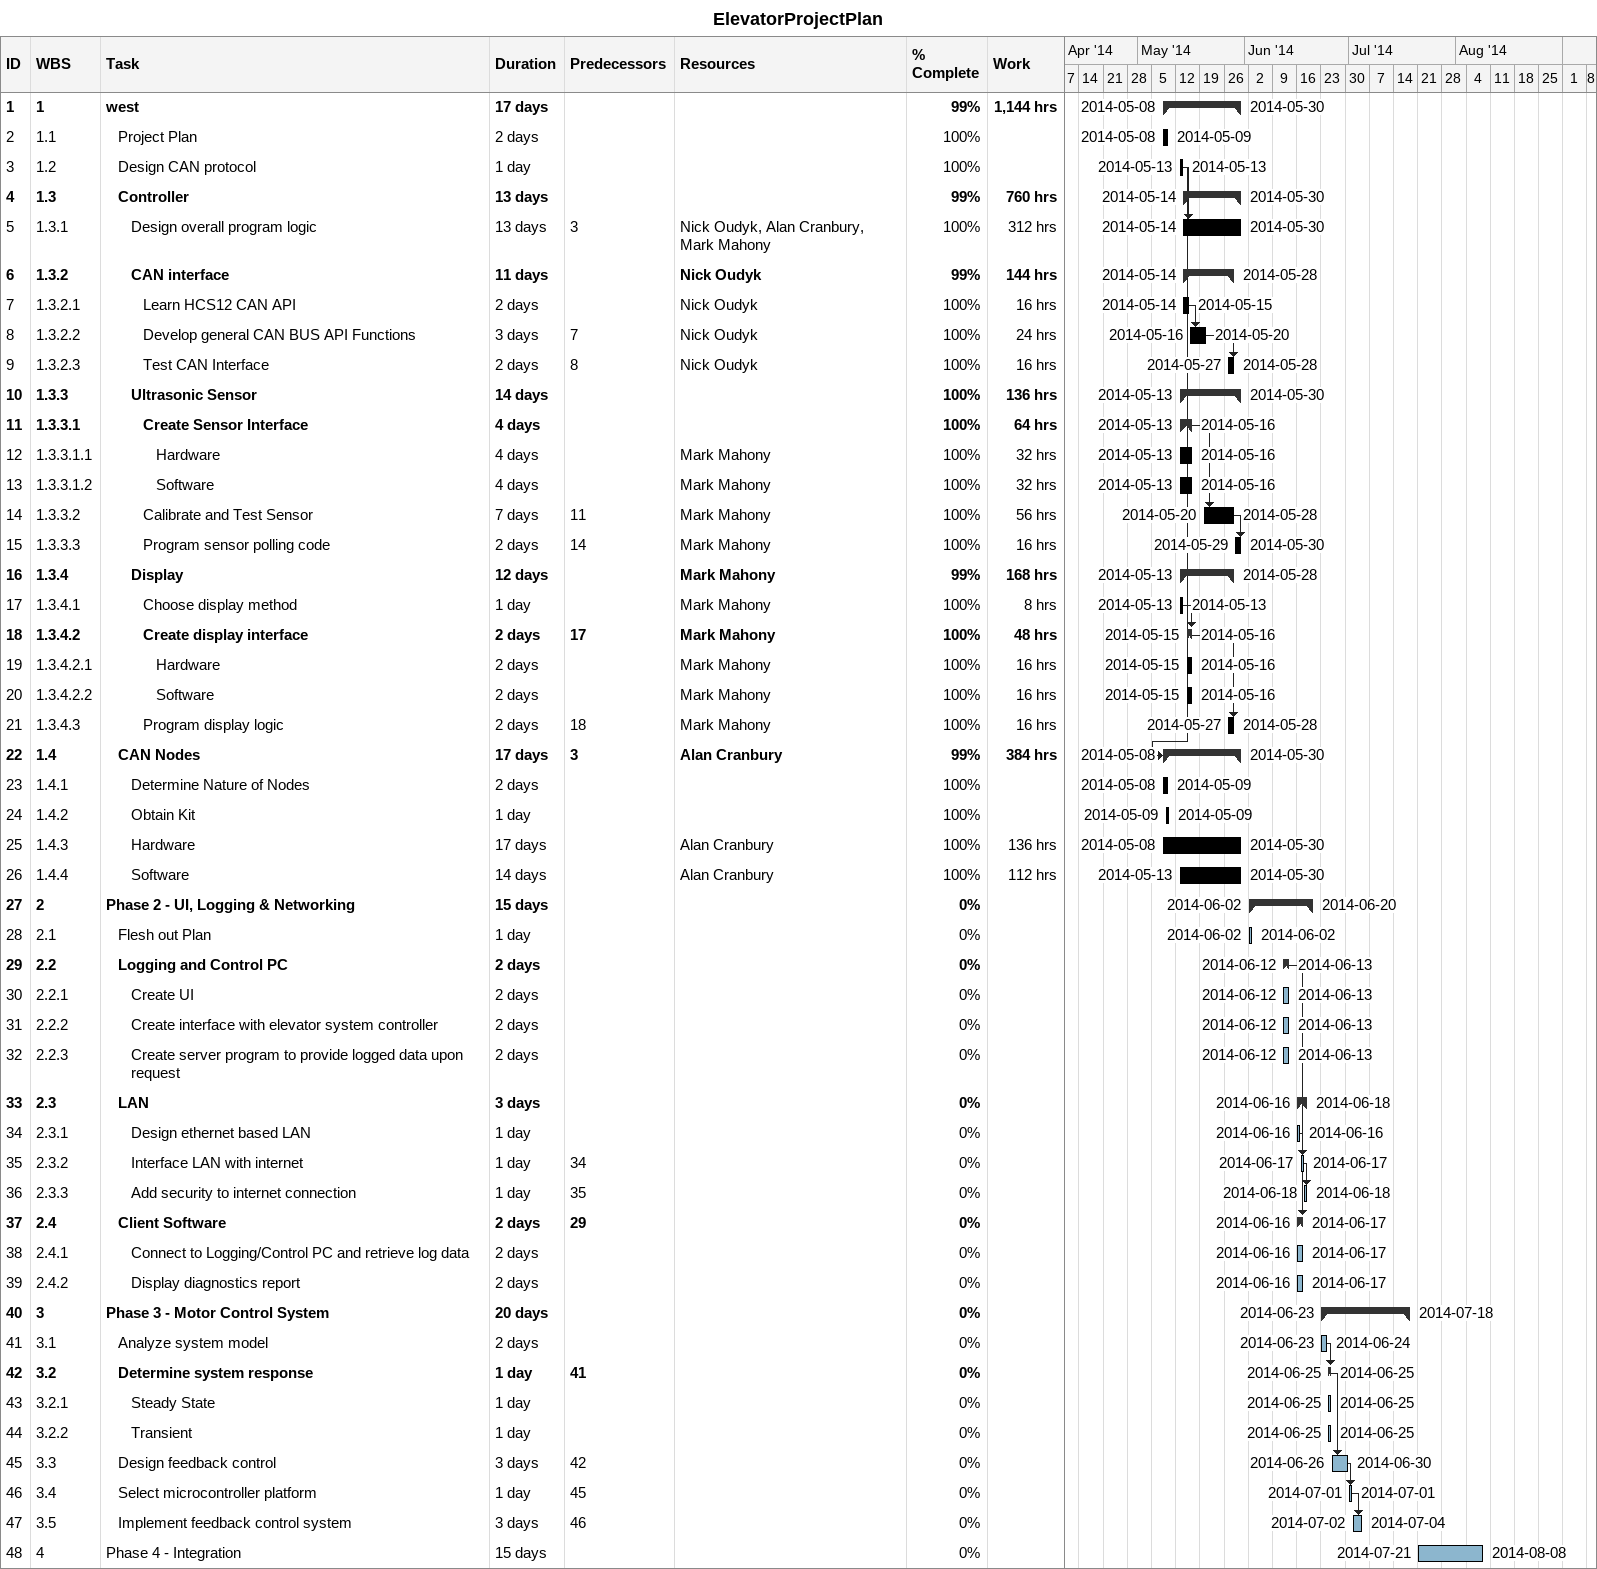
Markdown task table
ElevatorProjectPlan

| ID | WBS | Task | Duration | Start | Finish | Predecessors | Resources | % complete | Work (h) |
|---|---|---|---|---|---|---|---|---|---|
| 1 | 1 | **west** | 17d | 2014-05-08 | 2014-05-30 |  |  | 99 | 1144 |
| 2 | 1.1 | Project Plan | 2d | 2014-05-08 | 2014-05-09 |  |  | 100 |  |
| 3 | 1.2 | Design CAN protocol | 1d | 2014-05-13 | 2014-05-13 |  |  | 100 |  |
| 4 | 1.3 | **Controller** | 13d | 2014-05-14 | 2014-05-30 |  |  | 99 | 760 |
| 5 | 1.3.1 | Design overall program logic | 13d | 2014-05-14 | 2014-05-30 | 3 | Nick Oudyk, Alan Cranbury, Mark Mahony | 100 | 312 |
| 6 | 1.3.2 | **CAN interface** | 11d | 2014-05-14 | 2014-05-28 |  | Nick Oudyk | 99 | 144 |
| 7 | 1.3.2.1 | Learn HCS12 CAN API | 2d | 2014-05-14 | 2014-05-15 |  | Nick Oudyk | 100 | 16 |
| 8 | 1.3.2.2 | Develop general CAN BUS API Functions | 3d | 2014-05-16 | 2014-05-20 | 7 | Nick Oudyk | 100 | 24 |
| 9 | 1.3.2.3 | Test CAN Interface | 2d | 2014-05-27 | 2014-05-28 | 8 | Nick Oudyk | 100 | 16 |
| 10 | 1.3.3 | **Ultrasonic Sensor** | 14d | 2014-05-13 | 2014-05-30 |  |  | 100 | 136 |
| 11 | 1.3.3.1 | **Create Sensor Interface** | 4d | 2014-05-13 | 2014-05-16 |  |  | 100 | 64 |
| 12 | 1.3.3.1.1 | Hardware | 4d | 2014-05-13 | 2014-05-16 |  | Mark Mahony | 100 | 32 |
| 13 | 1.3.3.1.2 | Software | 4d | 2014-05-13 | 2014-05-16 |  | Mark Mahony | 100 | 32 |
| 14 | 1.3.3.2 | Calibrate and Test Sensor | 7d | 2014-05-20 | 2014-05-28 | 11 | Mark Mahony | 100 | 56 |
| 15 | 1.3.3.3 | Program sensor polling code | 2d | 2014-05-29 | 2014-05-30 | 14 | Mark Mahony | 100 | 16 |
| 16 | 1.3.4 | **Display** | 12d | 2014-05-13 | 2014-05-28 |  | Mark Mahony | 99 | 168 |
| 17 | 1.3.4.1 | Choose display method | 1d | 2014-05-13 | 2014-05-13 |  | Mark Mahony | 100 | 8 |
| 18 | 1.3.4.2 | **Create display interface** | 2d | 2014-05-15 | 2014-05-16 | 17 | Mark Mahony | 100 | 48 |
| 19 | 1.3.4.2.1 | Hardware | 2d | 2014-05-15 | 2014-05-16 |  | Mark Mahony | 100 | 16 |
| 20 | 1.3.4.2.2 | Software | 2d | 2014-05-15 | 2014-05-16 |  | Mark Mahony | 100 | 16 |
| 21 | 1.3.4.3 | Program display logic | 2d | 2014-05-27 | 2014-05-28 | 18 | Mark Mahony | 100 | 16 |
| 22 | 1.4 | **CAN Nodes** | 17d | 2014-05-08 | 2014-05-30 | 3 | Alan Cranbury | 99 | 384 |
| 23 | 1.4.1 | Determine Nature of Nodes | 2d | 2014-05-08 | 2014-05-09 |  |  | 100 |  |
| 24 | 1.4.2 | Obtain Kit | 1d | 2014-05-09 | 2014-05-09 |  |  | 100 |  |
| 25 | 1.4.3 | Hardware | 17d | 2014-05-08 | 2014-05-30 |  | Alan Cranbury | 100 | 136 |
| 26 | 1.4.4 | Software | 14d | 2014-05-13 | 2014-05-30 |  | Alan Cranbury | 100 | 112 |
| 27 | 2 | **Phase 2 - UI, Logging & Networking** | 15d | 2014-06-02 | 2014-06-20 |  |  | 0 |  |
| 28 | 2.1 | Flesh out Plan | 1d | 2014-06-02 | 2014-06-02 |  |  | 0 |  |
| 29 | 2.2 | **Logging and Control PC** | 2d | 2014-06-12 | 2014-06-13 |  |  | 0 |  |
| 30 | 2.2.1 | Create UI | 2d | 2014-06-12 | 2014-06-13 |  |  | 0 |  |
| 31 | 2.2.2 | Create interface with elevator system controller | 2d | 2014-06-12 | 2014-06-13 |  |  | 0 |  |
| 32 | 2.2.3 | Create server program to provide logged data upon request | 2d | 2014-06-12 | 2014-06-13 |  |  | 0 |  |
| 33 | 2.3 | **LAN** | 3d | 2014-06-16 | 2014-06-18 |  |  | 0 |  |
| 34 | 2.3.1 | Design ethernet based LAN | 1d | 2014-06-16 | 2014-06-16 |  |  | 0 |  |
| 35 | 2.3.2 | Interface LAN with internet | 1d | 2014-06-17 | 2014-06-17 | 34 |  | 0 |  |
| 36 | 2.3.3 | Add security to internet connection | 1d | 2014-06-18 | 2014-06-18 | 35 |  | 0 |  |
| 37 | 2.4 | **Client Software** | 2d | 2014-06-16 | 2014-06-17 | 29 |  | 0 |  |
| 38 | 2.4.1 | Connect to Logging/Control PC and retrieve log data | 2d | 2014-06-16 | 2014-06-17 |  |  | 0 |  |
| 39 | 2.4.2 | Display diagnostics report | 2d | 2014-06-16 | 2014-06-17 |  |  | 0 |  |
| 40 | 3 | **Phase 3 - Motor Control System** | 20d | 2014-06-23 | 2014-07-18 |  |  | 0 |  |
| 41 | 3.1 | Analyze system model | 2d | 2014-06-23 | 2014-06-24 |  |  | 0 |  |
| 42 | 3.2 | **Determine system response** | 1d | 2014-06-25 | 2014-06-25 | 41 |  | 0 |  |
| 43 | 3.2.1 | Steady State | 1d | 2014-06-25 | 2014-06-25 |  |  | 0 |  |
| 44 | 3.2.2 | Transient | 1d | 2014-06-25 | 2014-06-25 |  |  | 0 |  |
| 45 | 3.3 | Design feedback control | 3d | 2014-06-26 | 2014-06-30 | 42 |  | 0 |  |
| 46 | 3.4 | Select microcontroller platform | 1d | 2014-07-01 | 2014-07-01 | 45 |  | 0 |  |
| 47 | 3.5 | Implement feedback control system | 3d | 2014-07-02 | 2014-07-04 | 46 |  | 0 |  |
| 48 | 4 | Phase 4 - Integration | 15d | 2014-07-21 | 2014-08-08 |  |  | 0 |  |
